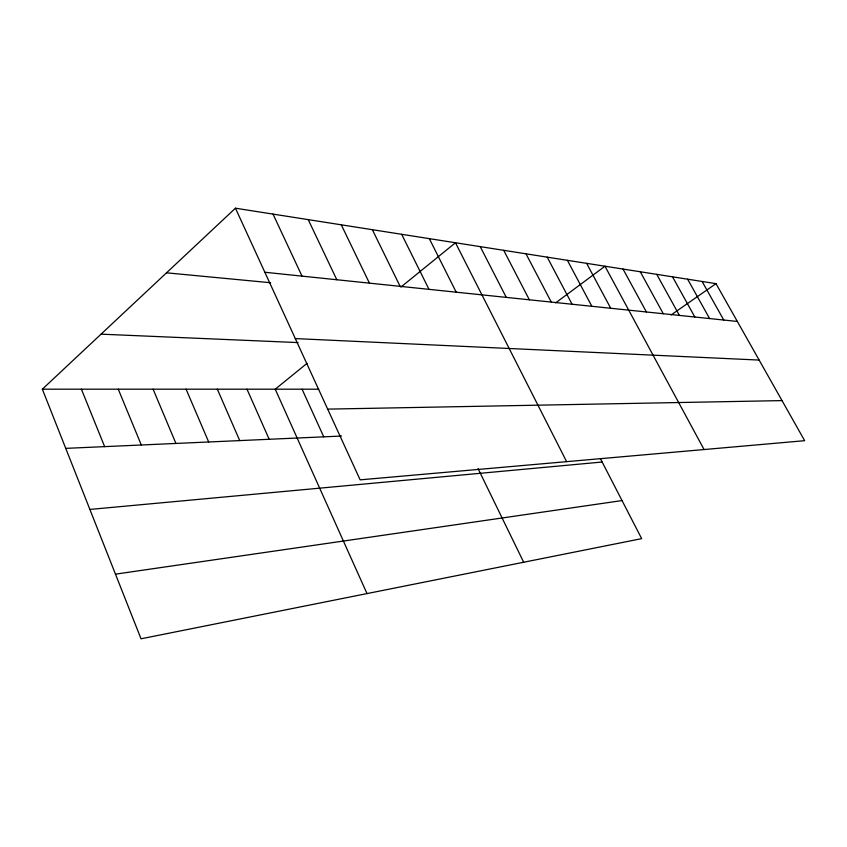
<?xml version="1.0" encoding="UTF-8"?>
<svg xmlns="http://www.w3.org/2000/svg" width="847" height="847" viewBox="0 0 847 847"><rect width="100%" height="100%" fill="white"/><g stroke="black" fill="none" stroke-linecap="round" stroke-linejoin="round"><path stroke-width="1.27" d="M600.364 458.555L641.666 538.639L141.025 638.797L42.35 389.186L235.455 208.203L716.001 283.65L804.65 440.684L360.144 479.847L235.455 208.203M307.048 363.342L275.222 389.197L367.005 593.588M400.885 287.101L455.474 242.75L566.632 461.657M555.653 302.866L604.98 266.223L704.069 449.545M671.131 314.936L716.001 283.65M115.467 574.16L622.037 500.566M89.888 509.439L602.153 462.017M65.748 448.37L341.5 436.046M327.683 409.122L782.025 400.599M42.35 389.186L318.694 389.197M101.058 334.163L298.112 342.59M295.296 338.578L759.145 360.07M166.51 272.819L270.648 282.739M264.857 272.258L737.335 321.447M702.11 281.469L723.762 320.039M687.626 279.203L709.606 318.557M672.529 276.831L694.836 317.022M656.753 274.354L679.41 315.412M640.279 271.76L663.286 313.739M623.032 269.06L646.399 311.982M586.622 263.343L610.729 308.266M567.384 260.325L591.862 306.307M547.204 257.149L572.064 304.242M526.008 253.825L551.259 302.072M503.711 250.32L529.354 299.796M480.228 246.636L506.284 297.392M429.323 238.642L456.205 292.183M401.669 234.301L428.974 289.346M372.373 229.706L400.102 286.339M478.036 468.55L523.668 562.239M341.288 224.826L369.43 283.152M308.234 219.638L336.81 279.754M273.03 214.111L302.019 276.133M302.072 389.197L323.755 436.84M247.006 389.197L269.177 439.275M217.33 389.197L239.733 440.599M186.075 389.186L208.69 441.986M153.095 389.186L175.932 443.447M118.262 389.186L141.301 444.993M81.407 389.186L104.636 446.634"/></g></svg>
